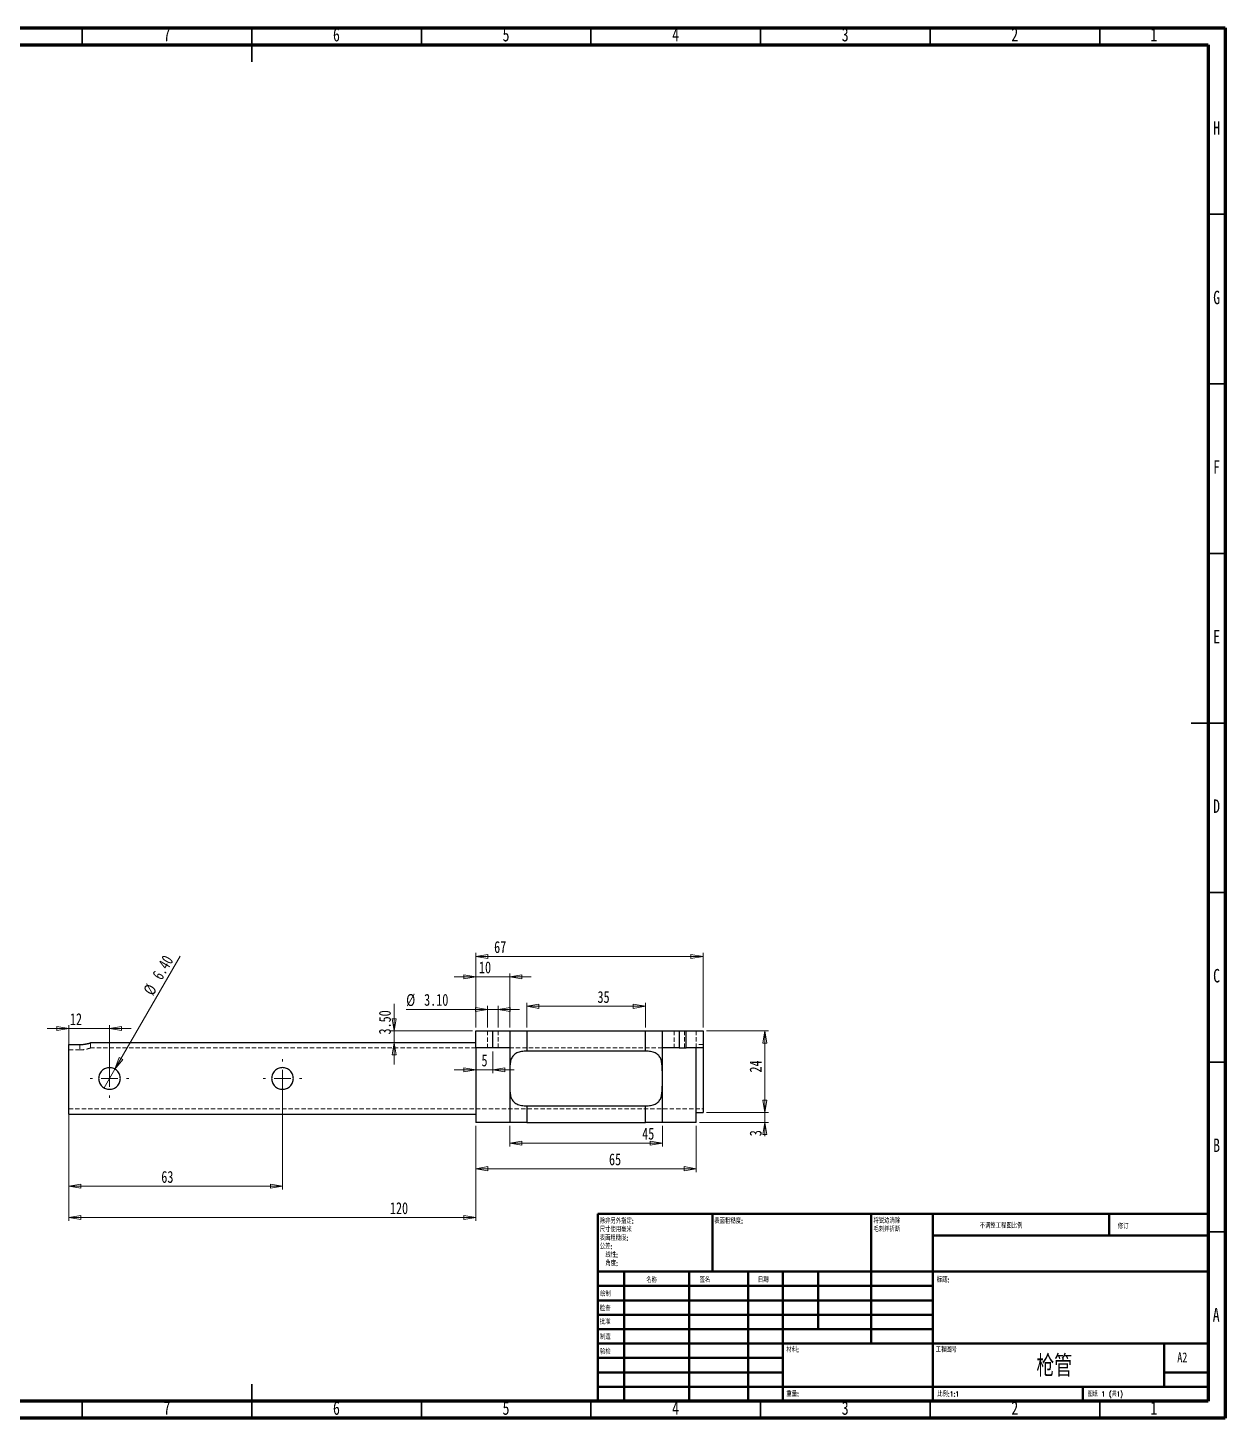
# Model space of a CAD drawing. Header units: millimetres. Extents: x 15 to 589, y 5 to 415.
# Drawn here: x 236 to 589, y 5 to 415 of the extents above; entities that cross this region are included whole.
import ezdxf

# ---------------------------------------------------------------- set-up
doc = ezdxf.new("R2010")
doc.units = ezdxf.units.MM
doc.linetypes.add('HIDDEN', pattern=[1.905, 1.27, -0.635])
doc.styles.add('SLDTEXTSTYLE0', font='TXT', dxfattribs={"width": 0.75})
doc.styles.add('SLDTEXTSTYLE1', font='TXT', dxfattribs={"width": 0.75, "bigfont": 'bigfont'})
doc.styles.add('SLDTEXTSTYLE2', font='TXT', dxfattribs={"width": 0.694444, "bigfont": 'bigfont'})
doc.dimstyles.new('SLDDIMSTYLE0', dxfattribs={"dimtxt": 3.5, "dimasz": 3.556, "dimexe": 0, "dimexo": 0.0625, "dimgap": 0.875, "dimtad": 1, "dimrnd": 1e-09, "dimzin": 12, "dimdsep": 46, "dimtxsty": 'SLDTEXTSTYLE0', "dimblk1": 'CLOSED', "dimblk2": 'CLOSED', "dimsah": 1, "dimcen": 0.09, "dimadec": 0, "dimazin": 3, "dimtfac": 1, "dimtofl": 0, "dimtmove": 0, "dimatfit": 3, "dimldrblk": 'CLOSED', "dimfxl": 1, "dimfrac": 2, "dimtolj": 1, "dimtzin": 12, "dimarcsym": 0})
doc.dimstyles.new('SLDDIMSTYLE1', dxfattribs={"dimtxt": 3.5, "dimasz": 3.556, "dimexe": 0, "dimexo": 0.0625, "dimgap": 0.875, "dimtad": 1, "dimrnd": 1e-09, "dimzin": 12, "dimdsep": 46, "dimtxsty": 'SLDTEXTSTYLE0', "dimblk1": 'CLOSED', "dimblk2": 'CLOSED', "dimsah": 1, "dimcen": 0.09, "dimadec": 0, "dimazin": 3, "dimtfac": 1, "dimtmove": 0, "dimatfit": 0, "dimldrblk": 'CLOSED', "dimfxl": 1, "dimfrac": 2, "dimtolj": 1, "dimtzin": 12, "dimarcsym": 0})
doc.dimstyles.new('SLDDIMSTYLE3', dxfattribs={"dimtxt": 3.5, "dimasz": 3.556, "dimexe": 0, "dimexo": 0.0625, "dimgap": 0.875, "dimtad": 1, "dimrnd": 1e-09, "dimzin": 4, "dimdsep": 46, "dimtxsty": 'SLDTEXTSTYLE0', "dimblk1": 'CLOSED', "dimblk2": 'CLOSED', "dimsah": 1, "dimcen": 0.09, "dimadec": 0, "dimazin": 1, "dimtfac": 1, "dimtmove": 0, "dimatfit": 0, "dimldrblk": 'CLOSED', "dimfxl": 1, "dimfrac": 2, "dimtolj": 1, "dimtzin": 12, "dimarcsym": 0})
doc.dimstyles.new('SLDDIMSTYLE9', dxfattribs={"dimtxt": 3.5, "dimasz": 3.556, "dimexe": 0, "dimexo": 0.0625, "dimgap": 0.875, "dimtad": 1, "dimrnd": 1e-09, "dimzin": 4, "dimdsep": 46, "dimtxsty": 'SLDTEXTSTYLE0', "dimblk1": 'NONE', "dimblk2": 'CLOSED', "dimsah": 1, "dimcen": 0, "dimadec": 0, "dimazin": 1, "dimtfac": 1, "dimtmove": 0, "dimatfit": 3, "dimldrblk": 'NONE', "dimfxl": 1, "dimfrac": 2, "dimtolj": 1, "dimtzin": 12, "dimarcsym": 0})

# ---------------------------------------------------------------- blocks, each defined once
blk = doc.blocks.new('SW_NOTE_0')
at = {"color": 0, "linetype": 'Continuous', "lineweight": 0, "char_height": 1.5, "attachment_point": 1, "style": 'SLDTEXTSTYLE1'}
for s, insert in [('\\M+18F9C\\M+194F1另\\M+18A4F\\M+18E77\\M+192E8:', (0, 1.93)), ('\\M+1955C\\M+196CA\\M+19165糙\\M+19378:', (0, -3.07)), ('\\M+18EDA\\M+190A1\\M+18E67\\M+19770\\M+19F7C\\M+195C4', (0, -0.57)), ('\\M+18CF6\\M+18DB7:', (0, -5.57)), ('线\\M+190AB:', (1.69, -8.07)), ('\\M+18A70\\M+19378:', (1.69, -10.57))]:
    blk.add_mtext(s, dxfattribs=dict(at, insert=insert))
blk = doc.blocks.new('SW_NOTE_1')
at = {"color": 0, "linetype": 'Continuous', "lineweight": 0, "char_height": 1.5, "attachment_point": 1, "style": 'SLDTEXTSTYLE1'}
for s, insert in [('\\M+18FAB锐边\\M+190B4\\M+18F9C', (0, 1.93)), ('\\M+196D1\\M+18E68\\M+19BF3\\M+190DC\\M+19266', (0, -0.57))]:
    blk.add_mtext(s, dxfattribs=dict(at, insert=insert))
blk = doc.blocks.new('_Closed')
at = {"color": 0, "linetype": 'ByBlock', "lineweight": -2}
for p, q in [((-1, 0.166667), (0, 0)), ((-1, 0.166667), (-1, -0.166667)), ((0, 0), (-1, -0.166667)), ((0, 0), (-1, 0))]:
    blk.add_line(p, q, dxfattribs=at)
blk = doc.blocks.new('_D_25')
at = {"color": 7, "linetype": 'Continuous', "lineweight": 18}
for q in [(280.88, 141.26), (258.45, 102.41)]:
    blk.add_line((261.65, 107.95), q, dxfattribs=at)
at = {"color": 7, "linetype": 'Continuous', "lineweight": 18, "xscale": 3.556, "yscale": 3.556, "rotation": 240}
blk.add_blockref('_Closed', (261.65, 107.95, 0.1), dxfattribs=at)
at = {"color": 7, "linetype": 'Continuous', "lineweight": 18, "char_height": 3.5, "attachment_point": 1, "rotation": 60, "style": 'SLDTEXTSTYLE0'}
for s, insert in [('6.40', (272.41, 135.7)), ('%%c', (269.82, 131.1))]:
    blk.add_mtext(s, dxfattribs=dict(at, insert=insert))
blk = doc.blocks.new('_None')
blk = doc.blocks.new('_D_26')
at = {"color": 7, "linetype": 'Continuous', "lineweight": 18}
for p, q in [((248.05, 119.9), (241.7, 119.9)), ((248.05, 115.18), (248.05, 120.9)), ((260.05, 119.9), (248.05, 119.9)), ((260.05, 106.18), (260.05, 120.9)), ((260.05, 119.9), (266.4, 119.9))]:
    blk.add_line(p, q, dxfattribs=at)
at = {"color": 7, "linetype": 'Continuous', "lineweight": 18, "xscale": 3.556, "yscale": 3.556}
blk.add_blockref('_Closed', (248.05, 119.9, 0.1), dxfattribs=at)
at = {"color": 7, "linetype": 'Continuous', "lineweight": 18, "xscale": 3.556, "yscale": 3.556, "rotation": 180}
blk.add_blockref('_Closed', (260.05, 119.9, 0.1), dxfattribs=at)
at = {"color": 7, "linetype": 'Continuous', "lineweight": 18, "insert": (248.37, 124.41), "char_height": 3.5, "attachment_point": 1, "style": 'SLDTEXTSTYLE0'}
blk.add_mtext('12', dxfattribs=at)
blk = doc.blocks.new('_D_27')
at = {"color": 7, "linetype": 'Continuous', "lineweight": 18}
for p, q in [((311.05, 104.18), (311.05, 72.4)), ((248.05, 95.18), (248.05, 72.4)), ((311.05, 73.4), (248.05, 73.4))]:
    blk.add_line(p, q, dxfattribs=at)
at = {"color": 7, "linetype": 'Continuous', "lineweight": 18, "xscale": 3.556, "yscale": 3.556, "rotation": 180}
blk.add_blockref('_Closed', (248.05, 73.4, 0.1), dxfattribs=at)
at = {"color": 7, "linetype": 'Continuous', "lineweight": 18, "xscale": 3.556, "yscale": 3.556}
blk.add_blockref('_Closed', (311.05, 73.4, 0.1), dxfattribs=at)
at = {"color": 7, "linetype": 'Continuous', "lineweight": 18, "insert": (275.32, 77.91), "char_height": 3.5, "attachment_point": 1, "style": 'SLDTEXTSTYLE0'}
blk.add_mtext('63', dxfattribs=at)
blk = doc.blocks.new('_D_28')
at = {"color": 7, "linetype": 'Continuous', "lineweight": 18}
for p, q in [((248.05, 95.18), (248.05, 63.18)), ((368.05, 91.18), (368.05, 63.18)), ((248.05, 64.18), (368.05, 64.18))]:
    blk.add_line(p, q, dxfattribs=at)
at = {"color": 7, "linetype": 'Continuous', "lineweight": 18, "xscale": 3.556, "yscale": 3.556, "rotation": 180}
blk.add_blockref('_Closed', (248.05, 64.18), dxfattribs=at)
at = {"color": 7, "linetype": 'Continuous', "lineweight": 18, "xscale": 3.556, "yscale": 3.556}
blk.add_blockref('_Closed', (368.05, 64.18), dxfattribs=at)
at = {"color": 7, "linetype": 'Continuous', "lineweight": 18, "insert": (342.73, 68.69), "char_height": 3.5, "attachment_point": 1, "style": 'SLDTEXTSTYLE0'}
blk.add_mtext('120', dxfattribs=at)
blk = doc.blocks.new('_D_29')
at = {"color": 7, "linetype": 'Continuous', "lineweight": 18}
for p, q in [((368.05, 91.18), (368.05, 77.58)), ((433.05, 91.18), (433.05, 77.58)), ((368.05, 78.58), (433.05, 78.58))]:
    blk.add_line(p, q, dxfattribs=at)
at = {"color": 7, "linetype": 'Continuous', "lineweight": 18, "xscale": 3.556, "yscale": 3.556, "rotation": 180}
blk.add_blockref('_Closed', (368.05, 78.58), dxfattribs=at)
at = {"color": 7, "linetype": 'Continuous', "lineweight": 18, "xscale": 3.556, "yscale": 3.556}
blk.add_blockref('_Closed', (433.05, 78.58), dxfattribs=at)
at = {"color": 7, "linetype": 'Continuous', "lineweight": 18, "insert": (407.32, 83.09), "char_height": 3.5, "attachment_point": 1, "style": 'SLDTEXTSTYLE0'}
blk.add_mtext('65', dxfattribs=at)
blk = doc.blocks.new('_D_30')
at = {"color": 7, "linetype": 'Continuous', "lineweight": 18}
for p, q in [((368.05, 120.18), (368.05, 142.18)), ((435.05, 141.18), (368.05, 141.18)), ((435.05, 120.18), (435.05, 142.18))]:
    blk.add_line(p, q, dxfattribs=at)
at = {"color": 7, "linetype": 'Continuous', "lineweight": 18, "xscale": 3.556, "yscale": 3.556, "rotation": 180}
blk.add_blockref('_Closed', (368.05, 141.18), dxfattribs=at)
at = {"color": 7, "linetype": 'Continuous', "lineweight": 18, "xscale": 3.556, "yscale": 3.556}
blk.add_blockref('_Closed', (435.05, 141.18), dxfattribs=at)
at = {"color": 7, "linetype": 'Continuous', "lineweight": 18, "insert": (373.45, 145.69), "char_height": 3.5, "attachment_point": 1, "style": 'SLDTEXTSTYLE0'}
blk.add_mtext('67', dxfattribs=at)
blk = doc.blocks.new('_D_31')
at = {"color": 7, "linetype": 'Continuous', "lineweight": 18}
for p, q in [((368.05, 120.18), (368.05, 136.18)), ((378.05, 120.18), (378.05, 136.18)), ((368.05, 135.18), (361.7, 135.18)), ((378.05, 135.18), (368.05, 135.18)), ((378.05, 135.18), (384.4, 135.18))]:
    blk.add_line(p, q, dxfattribs=at)
at = {"color": 7, "linetype": 'Continuous', "lineweight": 18, "xscale": 3.556, "yscale": 3.556}
blk.add_blockref('_Closed', (368.05, 135.18), dxfattribs=at)
at = {"color": 7, "linetype": 'Continuous', "lineweight": 18, "xscale": 3.556, "yscale": 3.556, "rotation": 180}
blk.add_blockref('_Closed', (378.05, 135.18), dxfattribs=at)
at = {"color": 7, "linetype": 'Continuous', "lineweight": 18, "insert": (368.99, 139.69), "char_height": 3.5, "attachment_point": 1, "style": 'SLDTEXTSTYLE0'}
blk.add_mtext('10', dxfattribs=at)
blk = doc.blocks.new('_D_32')
at = {"color": 7, "linetype": 'Continuous', "lineweight": 18}
for p, q in [((371.5, 125.55), (347.53, 125.55)), ((371.5, 120.18), (371.5, 126.55)), ((371.5, 125.55), (374.6, 125.55)), ((374.6, 120.18), (374.6, 126.55)), ((374.6, 125.55), (380.95, 125.55))]:
    blk.add_line(p, q, dxfattribs=at)
at = {"color": 7, "linetype": 'Continuous', "lineweight": 18, "xscale": 3.556, "yscale": 3.556}
blk.add_blockref('_Closed', (371.5, 125.55), dxfattribs=at)
at = {"color": 7, "linetype": 'Continuous', "lineweight": 18, "xscale": 3.556, "yscale": 3.556, "rotation": 180}
blk.add_blockref('_Closed', (374.6, 125.55), dxfattribs=at)
at = {"color": 7, "linetype": 'Continuous', "lineweight": 18, "char_height": 3.5, "attachment_point": 1, "style": 'SLDTEXTSTYLE0'}
for s, insert in [('%%c', (347.53, 130.06)), ('3.10', (352.81, 130.12))]:
    blk.add_mtext(s, dxfattribs=dict(at, insert=insert))
blk = doc.blocks.new('_D_33')
at = {"color": 7, "linetype": 'Continuous', "lineweight": 18}
for p, q in [((373.05, 113.18), (373.05, 106.75)), ((368.05, 107.75), (361.7, 107.75)), ((373.05, 107.75), (368.05, 107.75)), ((373.05, 107.75), (379.4, 107.75))]:
    blk.add_line(p, q, dxfattribs=at)
at = {"color": 7, "linetype": 'Continuous', "lineweight": 18, "xscale": 3.556, "yscale": 3.556}
blk.add_blockref('_Closed', (368.05, 107.75), dxfattribs=at)
at = {"color": 7, "linetype": 'Continuous', "lineweight": 18, "xscale": 3.556, "yscale": 3.556, "rotation": 180}
blk.add_blockref('_Closed', (373.05, 107.75), dxfattribs=at)
at = {"color": 7, "linetype": 'Continuous', "lineweight": 18, "insert": (369.71, 112.26), "char_height": 3.5, "attachment_point": 1, "style": 'SLDTEXTSTYLE0'}
blk.add_mtext('5', dxfattribs=at)
blk = doc.blocks.new('_D_34')
at = {"color": 7, "linetype": 'Continuous', "lineweight": 18}
for p, q in [((343.99, 119.18), (343.99, 127.2)), ((367.05, 119.18), (342.99, 119.18)), ((343.99, 119.18), (343.99, 115.68)), ((343.99, 115.68), (343.99, 109.33))]:
    blk.add_line(p, q, dxfattribs=at)
at = {"color": 7, "linetype": 'Continuous', "lineweight": 18, "xscale": 3.556, "yscale": 3.556}
for p, rotation in [((343.99, 119.18), 270), ((343.99, 115.68), 90)]:
    blk.add_blockref('_Closed', p, dxfattribs=dict(at, rotation=rotation))
at = {"color": 7, "linetype": 'Continuous', "lineweight": 18, "insert": (339.48, 118.15), "char_height": 3.5, "attachment_point": 1, "rotation": 90, "style": 'SLDTEXTSTYLE0'}
blk.add_mtext('3.50', dxfattribs=at)
blk = doc.blocks.new('_D_35')
at = {"color": 7, "linetype": 'Continuous', "lineweight": 18}
for p, q in [((453.3, 95.18), (453.3, 101.53)), ((436.05, 95.18), (454.3, 95.18)), ((453.3, 92.18), (453.3, 95.18)), ((434.05, 92.18), (454.3, 92.18)), ((453.3, 92.18), (453.3, 88.14))]:
    blk.add_line(p, q, dxfattribs=at)
at = {"color": 7, "linetype": 'Continuous', "lineweight": 18, "xscale": 3.556, "yscale": 3.556}
for p, rotation in [((453.3, 95.18), 270), ((453.3, 92.18), 90)]:
    blk.add_blockref('_Closed', p, dxfattribs=dict(at, rotation=rotation))
at = {"color": 7, "linetype": 'Continuous', "lineweight": 18, "insert": (448.79, 88.14), "char_height": 3.5, "attachment_point": 1, "rotation": 90, "style": 'SLDTEXTSTYLE0'}
blk.add_mtext('3', dxfattribs=at)
blk = doc.blocks.new('_D_36')
at = {"color": 7, "linetype": 'Continuous', "lineweight": 18}
for p, q in [((436.05, 119.18), (454.3, 119.18)), ((453.3, 119.18), (453.3, 95.18)), ((436.05, 95.18), (454.3, 95.18))]:
    blk.add_line(p, q, dxfattribs=at)
at = {"color": 7, "linetype": 'Continuous', "lineweight": 18, "xscale": 3.556, "yscale": 3.556}
for p, rotation in [((453.3, 119.18), 90), ((453.3, 95.18), 270)]:
    blk.add_blockref('_Closed', p, dxfattribs=dict(at, rotation=rotation))
at = {"color": 7, "linetype": 'Continuous', "lineweight": 18, "insert": (448.79, 106.93), "char_height": 3.5, "attachment_point": 1, "rotation": 90, "style": 'SLDTEXTSTYLE0'}
blk.add_mtext('24', dxfattribs=at)
blk = doc.blocks.new('_D_37')
at = {"color": 7, "linetype": 'Continuous', "lineweight": 18}
for p, q in [((378.05, 91.18), (378.05, 85.13)), ((423.05, 91.18), (423.05, 85.13)), ((378.05, 86.13), (423.05, 86.13))]:
    blk.add_line(p, q, dxfattribs=at)
at = {"color": 7, "linetype": 'Continuous', "lineweight": 18, "xscale": 3.556, "yscale": 3.556, "rotation": 180}
blk.add_blockref('_Closed', (378.05, 86.13), dxfattribs=at)
at = {"color": 7, "linetype": 'Continuous', "lineweight": 18, "xscale": 3.556, "yscale": 3.556}
blk.add_blockref('_Closed', (423.05, 86.13), dxfattribs=at)
at = {"color": 7, "linetype": 'Continuous', "lineweight": 18, "insert": (417.1, 90.65), "char_height": 3.5, "attachment_point": 1, "style": 'SLDTEXTSTYLE0'}
blk.add_mtext('45', dxfattribs=at)
blk = doc.blocks.new('_D_38')
at = {"color": 7, "linetype": 'Continuous', "lineweight": 18}
for p, q in [((383.05, 120.18), (383.05, 127.45)), ((418.05, 120.18), (418.05, 127.45)), ((383.05, 126.45), (418.05, 126.45))]:
    blk.add_line(p, q, dxfattribs=at)
at = {"color": 7, "linetype": 'Continuous', "lineweight": 18, "xscale": 3.556, "yscale": 3.556, "rotation": 180}
blk.add_blockref('_Closed', (383.05, 126.45), dxfattribs=at)
at = {"color": 7, "linetype": 'Continuous', "lineweight": 18, "xscale": 3.556, "yscale": 3.556}
blk.add_blockref('_Closed', (418.05, 126.45), dxfattribs=at)
at = {"color": 7, "linetype": 'Continuous', "lineweight": 18, "insert": (403.93, 130.96), "char_height": 3.5, "attachment_point": 1, "style": 'SLDTEXTSTYLE0'}
blk.add_mtext('35', dxfattribs=at)
blk = doc.blocks.new('SW_CENTERMARKSYMBOL_4')
at = {"color": 0, "linetype": 'Continuous', "lineweight": 0}
for p, q in [((0, 5), (0, 5.7)), ((-5, 0), (-5.7, 0)), ((0, 0), (-2.5, 0)), ((0, 0), (0, 2.5)), ((0, 0), (0, -2.5)), ((0, 0), (2.5, 0)), ((5, 0), (5.7, 0)), ((0, -5), (0, -5.7))]:
    blk.add_line(p, q, dxfattribs=at)
blk = doc.blocks.new('SW_CENTERMARKSYMBOL_5')
at = {"color": 0, "linetype": 'Continuous', "lineweight": 0}
for p, q in [((0, 5), (0, 5.7)), ((-5, 0), (-5.7, 0)), ((0, 0), (-2.5, 0)), ((0, 0), (0, 2.5)), ((0, 0), (0, -2.5)), ((0, 0), (2.5, 0)), ((5, 0), (5.7, 0)), ((0, -5), (0, -5.7))]:
    blk.add_line(p, q, dxfattribs=at)

msp = doc.modelspace()

# ---------------------------------------------------------------- linework, layer by layer
at = {"color": 7, "linetype": 'Continuous', "lineweight": 70}
for p, q in [((15, 415), (589, 415)), ((589, 415), (589, 5)), ((20, 410), (584, 410)), ((584, 410), (584, 10)), ((584, 10), (20, 10)), ((589, 5), (15, 5))]:
    msp.add_line(p, q, dxfattribs=at)
at = {"color": 7, "linetype": 'Continuous', "lineweight": 35}
for p, q in [((252, 410), (252, 415)), ((302, 415), (302, 405)), ((302, 410), (302, 415)), ((352, 410), (352, 415)), ((402, 410), (402, 415)), ((452, 410), (452, 415)), ((502, 410), (502, 415)), ((552, 410), (552, 415)), ((584, 360), (589, 360)), ((584, 310), (589, 310)), ((584, 260), (589, 260)), ((589, 210), (579, 210)), ((584, 210), (589, 210)), ((584, 160), (589, 160)), ((584, 110), (589, 110)), ((584, 60), (589, 60)), ((302, 5), (302, 15)), ((252, 10), (252, 5)), ((302, 10), (302, 5)), ((352, 10), (352, 5)), ((402, 10), (402, 5)), ((452, 10), (452, 5)), ((502, 10), (502, 5)), ((552, 10), (552, 5))]:
    msp.add_line(p, q, dxfattribs=at)
at = {"color": 7, "linetype": 'Continuous', "lineweight": 25}
for p, q in [((368.05, 114.177), (368.05, 119.177)), ((368.05, 119.177), (373.05, 119.177)), ((373.05, 114.177), (373.05, 119.177)), ((373.05, 119.177), (378.05, 119.177)), ((378.05, 119.177), (378.05, 114.177)), ((378.05, 119.177), (383.05, 119.177)), ((383.05, 119.177), (383.05, 113.24)), ((383.05, 119.177), (418.05, 119.177)), ((418.05, 113.24), (418.05, 119.177)), ((418.05, 119.177), (423.05, 119.177)), ((423.05, 114.177), (423.05, 119.177)), ((423.05, 119.177), (428.05, 119.177)), ((428.05, 119.177), (428.05, 114.177)), ((428.05, 119.177), (430.05, 119.177)), ((430.05, 114.177), (430.05, 119.177)), ((430.05, 119.177), (435.05, 119.177)), ((435.05, 119.177), (435.05, 114.177)), ((248.05, 94.677), (248.05, 115.178)), ((248.05, 115.178), (251.25, 115.178)), ((368.05, 115.677), (254.447, 115.677)), ((373.05, 114.177), (368.05, 114.177)), ((368.05, 114.177), (368.05, 92.177)), ((378.05, 114.177), (373.05, 114.177)), ((378.05, 114.177), (378.05, 92.177)), ((418.05, 113.24), (383.05, 113.24)), ((428.05, 114.177), (423.05, 114.177)), ((423.05, 92.177), (423.05, 114.177)), ((428.05, 114.177), (430.05, 114.177)), ((435.05, 114.177), (430.05, 114.177)), ((433.05, 92.177), (433.05, 114.177)), ((435.05, 114.177), (435.05, 95.177)), ((248.05, 94.677), (368.05, 94.677)), ((383.05, 97.115), (418.05, 97.115)), ((383.05, 97.115), (383.05, 92.177)), ((418.05, 92.177), (418.05, 97.115)), ((433.05, 95.177), (435.05, 95.177)), ((378.05, 92.177), (368.05, 92.177)), ((383.05, 92.177), (378.05, 92.177)), ((383.05, 92.177), (418.05, 92.177)), ((423.05, 92.177), (418.05, 92.177)), ((433.05, 92.177), (423.05, 92.177))]:
    msp.add_line(p, q, dxfattribs=at)
at = {"color": 7, "linetype": 'HIDDEN', "lineweight": 18}
for p, q in [((371.5, 119.177), (371.5, 114.177)), ((373.05, 119.177), (373.05, 114.177)), ((374.6, 114.177), (374.6, 119.177)), ((383.05, 113.24), (383.05, 119.177)), ((418.05, 119.177), (418.05, 113.24)), ((426.5, 119.177), (426.5, 114.177)), ((428.05, 114.177), (428.05, 119.177)), ((429.6, 114.177), (429.6, 119.177)), ((430.05, 119.177), (430.05, 114.177)), ((433.05, 114.177), (433.05, 119.177)), ((251.25, 115.178), (251.25, 113.589)), ((254.45, 114.176), (254.45, 115.677)), ((435.05, 115.177), (433.05, 115.177)), ((251.25, 113.589), (248.05, 113.589)), ((368.05, 114.177), (254.446, 114.177)), ((423.05, 114.177), (378.05, 114.177)), ((248.05, 96.177), (435.05, 96.177)), ((383.05, 92.177), (383.05, 97.115)), ((418.05, 97.115), (418.05, 92.177))]:
    msp.add_line(p, q, dxfattribs=at)
at = {"color": 7, "linetype": 'Continuous', "lineweight": 50}
for p, q in [((404, 65.25), (584, 65.25)), ((404, 65.25), (404, 10)), ((437.8, 48.25), (437.8, 65.25)), ((484.6, 65.25), (484.6, 27)), ((502.8, 65.25), (502.8, 10)), ((554.8, 58.875), (554.8, 65.25)), ((584, 58.875), (502.8, 58.875)), ((584, 48.25), (404, 48.25)), ((411.8, 48.25), (411.8, 10)), ((430.991, 48.25), (430.991, 10)), ((448.399, 48.25), (448.399, 10)), ((458.6, 10), (458.6, 48.25)), ((469, 31.25), (469, 48.25)), ((502.8, 44), (404, 44)), ((502.8, 39.75), (404, 39.75)), ((502.8, 35.5), (404, 35.5)), ((502.8, 31.25), (404, 31.25)), ((458.6, 27), (404, 27)), ((458.6, 27), (584, 27)), ((571, 14.25), (571, 27)), ((458.6, 22.75), (404, 22.75)), ((458.6, 18.5), (404, 18.5)), ((584, 18.5), (571, 18.5)), ((404, 14.25), (584, 14.25)), ((547, 10), (547, 14.25))]:
    msp.add_line(p, q, dxfattribs=at)
at = {"color": 7, "linetype": 'Continuous', "lineweight": 25}
for points, knots in [([(251.25, 115.178), (251.318, 115.178), (251.525, 115.18), (251.873, 115.195), (252.313, 115.231), (252.684, 115.278), (252.983, 115.326), (253.197, 115.365), (253.4, 115.406), (253.59, 115.447), (253.765, 115.489), (253.923, 115.529), (254.063, 115.566), (254.183, 115.599), (254.283, 115.628), (254.369, 115.653), (254.427, 115.67), (254.454, 115.679), (254.448, 115.677), (254.447, 115.677)], [0, 0, 0, 0, 0.0403096, 0.1226834, 0.2078805, 0.3107823, 0.3627997, 0.4154306, 0.468091, 0.5211034, 0.5749865, 0.6292491, 0.682958, 0.7370553, 0.79206, 0.8476547, 0.9176801, 0.9882897, 1, 1, 1, 1]), ([(383.05, 113.24), (382.784, 113.24), (382.522, 113.229), (382.006, 113.188), (381.75, 113.156), (381.253, 113.07), (381.015, 113.015), (380.563, 112.881), (380.346, 112.801), (379.944, 112.613), (379.76, 112.506), (379.423, 112.265), (379.269, 112.129), (378.997, 111.832), (378.879, 111.672), (378.673, 111.328), (378.584, 111.142), (378.36, 110.56), (378.264, 110.139), (378.166, 109.462), (378.141, 109.227), (378.103, 108.752), (378.09, 108.511), (378.06, 107.776), (378.054, 107.272), (378.049, 106.232), (378.05, 105.706), (378.05, 105.177)], [0, 0, 0, 0, 0.0625, 0.0625, 0.125, 0.125, 0.1875, 0.1875, 0.25, 0.25, 0.3125, 0.3125, 0.375, 0.375, 0.4375, 0.4375, 0.5, 0.5, 0.625, 0.625, 0.6875, 0.6875, 0.75, 0.75, 0.875, 0.875, 1, 1, 1, 1]), ([(423.05, 105.177), (423.05, 105.707), (423.051, 106.229), (423.046, 107.262), (423.04, 107.777), (423, 108.76), (422.967, 109.231), (422.87, 109.904), (422.83, 110.123), (422.727, 110.549), (422.666, 110.753), (422.517, 111.14), (422.43, 111.323), (422.223, 111.669), (422.103, 111.832), (421.833, 112.127), (421.682, 112.261), (421.347, 112.502), (421.161, 112.61), (420.758, 112.799), (420.544, 112.879), (420.092, 113.013), (419.852, 113.069), (419.354, 113.156), (419.1, 113.187), (418.582, 113.229), (418.317, 113.24), (418.05, 113.24)], [0, 0, 0, 0, 0.125, 0.125, 0.25, 0.25, 0.375, 0.375, 0.4375, 0.4375, 0.5, 0.5, 0.5625, 0.5625, 0.625, 0.625, 0.6875, 0.6875, 0.75, 0.75, 0.8125, 0.8125, 0.875, 0.875, 0.9375, 0.9375, 1, 1, 1, 1]), ([(263.25, 105.177), (263.25, 104.965), (263.229, 104.756), (263.147, 104.345), (263.085, 104.141), (262.924, 103.754), (262.825, 103.571), (262.593, 103.224), (262.459, 103.061), (262.019, 102.621), (261.664, 102.383), (261.087, 102.143), (260.884, 102.081), (260.471, 101.998), (260.262, 101.978), (259.842, 101.977), (259.629, 101.998), (259.217, 102.081), (259.017, 102.141), (258.628, 102.303), (258.443, 102.402), (258.098, 102.634), (257.935, 102.767), (257.64, 103.062), (257.508, 103.222), (257.276, 103.568), (257.176, 103.756), (257.015, 104.141), (256.954, 104.341), (256.871, 104.754), (256.85, 104.966), (256.85, 105.386), (256.87, 105.596), (256.953, 106.012), (257.015, 106.212), (257.175, 106.598), (257.275, 106.785), (257.507, 107.131), (257.639, 107.292), (257.934, 107.587), (258.097, 107.721), (258.441, 107.952), (258.625, 108.051), (259.015, 108.213), (259.215, 108.274), (259.625, 108.356), (259.838, 108.377), (260.26, 108.377), (260.469, 108.357), (260.881, 108.275), (261.085, 108.212), (261.664, 107.972), (262.018, 107.734), (262.458, 107.295), (262.593, 107.131), (262.825, 106.785), (262.923, 106.601), (263.084, 106.215), (263.147, 106.011), (263.229, 105.599), (263.25, 105.39), (263.25, 105.177)], [0, 0, 0, 0, 0.03125, 0.03125, 0.0625, 0.0625, 0.09375, 0.09375, 0.125, 0.125, 0.1875, 0.1875, 0.21875, 0.21875, 0.25, 0.25, 0.28125, 0.28125, 0.3125, 0.3125, 0.34375, 0.34375, 0.375, 0.375, 0.40625, 0.40625, 0.4375, 0.4375, 0.46875, 0.46875, 0.5, 0.5, 0.53125, 0.53125, 0.5625, 0.5625, 0.59375, 0.59375, 0.625, 0.625, 0.65625, 0.65625, 0.6875, 0.6875, 0.71875, 0.71875, 0.75, 0.75, 0.78125, 0.78125, 0.8125, 0.8125, 0.875, 0.875, 0.90625, 0.90625, 0.9375, 0.9375, 0.96875, 0.96875, 1, 1, 1, 1]), ([(314.25, 105.177), (314.25, 104.965), (314.229, 104.756), (314.147, 104.345), (314.085, 104.141), (313.924, 103.754), (313.825, 103.571), (313.593, 103.224), (313.459, 103.061), (313.019, 102.621), (312.664, 102.383), (312.087, 102.143), (311.884, 102.081), (311.471, 101.998), (311.262, 101.978), (310.842, 101.977), (310.629, 101.998), (310.217, 102.081), (310.017, 102.141), (309.628, 102.303), (309.443, 102.402), (309.098, 102.634), (308.935, 102.767), (308.64, 103.062), (308.508, 103.222), (308.276, 103.568), (308.176, 103.756), (308.015, 104.141), (307.954, 104.341), (307.871, 104.754), (307.85, 104.966), (307.85, 105.386), (307.87, 105.596), (307.953, 106.012), (308.015, 106.212), (308.175, 106.598), (308.275, 106.785), (308.507, 107.131), (308.639, 107.292), (308.934, 107.587), (309.097, 107.721), (309.441, 107.952), (309.625, 108.051), (310.015, 108.213), (310.215, 108.274), (310.625, 108.356), (310.838, 108.377), (311.26, 108.377), (311.469, 108.357), (311.881, 108.275), (312.085, 108.212), (312.664, 107.972), (313.018, 107.734), (313.458, 107.295), (313.593, 107.131), (313.825, 106.785), (313.923, 106.601), (314.084, 106.215), (314.147, 106.011), (314.229, 105.599), (314.25, 105.39), (314.25, 105.177)], [0, 0, 0, 0, 0.03125, 0.03125, 0.0625, 0.0625, 0.09375, 0.09375, 0.125, 0.125, 0.1875, 0.1875, 0.21875, 0.21875, 0.25, 0.25, 0.28125, 0.28125, 0.3125, 0.3125, 0.34375, 0.34375, 0.375, 0.375, 0.40625, 0.40625, 0.4375, 0.4375, 0.46875, 0.46875, 0.5, 0.5, 0.53125, 0.53125, 0.5625, 0.5625, 0.59375, 0.59375, 0.625, 0.625, 0.65625, 0.65625, 0.6875, 0.6875, 0.71875, 0.71875, 0.75, 0.75, 0.78125, 0.78125, 0.8125, 0.8125, 0.875, 0.875, 0.90625, 0.90625, 0.9375, 0.9375, 0.96875, 0.96875, 1, 1, 1, 1]), ([(378.05, 105.177), (378.05, 104.648), (378.049, 104.125), (378.054, 103.093), (378.06, 102.578), (378.1, 101.595), (378.133, 101.124), (378.23, 100.451), (378.27, 100.232), (378.373, 99.806), (378.434, 99.602), (378.583, 99.215), (378.67, 99.032), (378.877, 98.686), (378.997, 98.523), (379.267, 98.228), (379.418, 98.094), (379.753, 97.853), (379.939, 97.745), (380.342, 97.556), (380.556, 97.476), (381.008, 97.341), (381.248, 97.286), (381.746, 97.199), (382, 97.168), (382.518, 97.126), (382.783, 97.115), (383.05, 97.115)], [0, 0, 0, 0, 0.125, 0.125, 0.25, 0.25, 0.375, 0.375, 0.4375, 0.4375, 0.5, 0.5, 0.5625, 0.5625, 0.625, 0.625, 0.6875, 0.6875, 0.75, 0.75, 0.8125, 0.8125, 0.875, 0.875, 0.9375, 0.9375, 1, 1, 1, 1]), ([(418.05, 97.115), (418.316, 97.115), (418.578, 97.126), (419.094, 97.167), (419.35, 97.199), (419.847, 97.285), (420.085, 97.34), (420.537, 97.474), (420.754, 97.554), (421.156, 97.742), (421.34, 97.849), (421.677, 98.09), (421.831, 98.226), (422.103, 98.523), (422.221, 98.683), (422.427, 99.027), (422.516, 99.213), (422.74, 99.795), (422.836, 100.216), (422.934, 100.893), (422.959, 101.128), (422.997, 101.602), (423.01, 101.844), (423.04, 102.578), (423.046, 103.083), (423.051, 104.123), (423.05, 104.649), (423.05, 105.177)], [0, 0, 0, 0, 0.0625, 0.0625, 0.125, 0.125, 0.1875, 0.1875, 0.25, 0.25, 0.3125, 0.3125, 0.375, 0.375, 0.4375, 0.4375, 0.5, 0.5, 0.625, 0.625, 0.6875, 0.6875, 0.75, 0.75, 0.875, 0.875, 1, 1, 1, 1])]:
    msp.add_open_spline(points, degree=3, knots=knots, dxfattribs=at)
at = {"color": 7, "linetype": 'HIDDEN', "lineweight": 18}
msp.add_open_spline([(254.446, 114.176), (254.446, 114.176), (254.445, 114.175), (254.409, 114.163), (254.339, 114.138), (254.225, 114.1), (254.082, 114.053), (253.909, 113.999), (253.686, 113.934), (253.465, 113.875), (253.265, 113.826), (253.048, 113.778), (252.817, 113.733), (252.574, 113.692), (252.319, 113.656), (252.053, 113.626), (251.784, 113.605), (251.515, 113.592), (251.339, 113.59), (251.25, 113.589)], degree=3, knots=[0, 0, 0, 0, 0.0545401, 0.0928525, 0.1722513, 0.256154, 0.2950347, 0.3755742, 0.4606155, 0.513675, 0.5670892, 0.6213852, 0.6760691, 0.7299779, 0.7842885, 0.8395504, 0.8954355, 0.9475142, 1, 1, 1, 1], dxfattribs=at)

# ---------------------------------------------------------------- block references
at = {"color": 7, "linetype": 'Continuous', "lineweight": 0}
for name, p in [('SW_CENTERMARKSYMBOL_4', (260.05, 105.177)), ('SW_CENTERMARKSYMBOL_5', (311.05, 105.177)), ('SW_NOTE_0', (404.594, 61.987)), ('SW_NOTE_1', (485.309, 62.069))]:
    msp.add_blockref(name, p, dxfattribs=at)

# ---------------------------------------------------------------- texts
for s, insert, char_height, attachment_point, style in [('7', (276.96, 414.968), 3.969, 2, 'SLDTEXTSTYLE0'), ('6', (326.96, 414.968), 3.969, 2, 'SLDTEXTSTYLE0'), ('5', (376.96, 414.968), 3.969, 2, 'SLDTEXTSTYLE0'), ('4', (426.96, 414.968), 3.969, 2, 'SLDTEXTSTYLE0'), ('3', (476.96, 414.968), 3.969, 2, 'SLDTEXTSTYLE0'), ('2', (526.96, 414.968), 3.969, 2, 'SLDTEXTSTYLE0'), ('1', (567.96, 414.968), 3.969, 2, 'SLDTEXTSTYLE0'), ('H', (586.49, 387.468), 3.969, 2, 'SLDTEXTSTYLE0'), ('G', (586.487, 337.468), 3.969, 2, 'SLDTEXTSTYLE0'), ('F', (586.458, 287.468), 3.969, 2, 'SLDTEXTSTYLE0'), ('E', (586.508, 237.468), 3.969, 2, 'SLDTEXTSTYLE0'), ('D', (586.453, 187.468), 3.969, 2, 'SLDTEXTSTYLE0'), ('C', (586.459, 137.468), 3.969, 2, 'SLDTEXTSTYLE0'), ('B', (586.471, 87.468), 3.969, 2, 'SLDTEXTSTYLE0'), ('\\M+1955C\\M+196CA\\M+19165糙\\M+19378:', (438.371, 63.919), 1.5, 1, 'SLDTEXTSTYLE1'), ('\\M+19573调\\M+190AE\\M+18D48\\M+192F6图\\M+194E4\\M+197E1', (516.615, 62.533), 1.5, 1, 'SLDTEXTSTYLE1'), ('\\M+18F43订', (557.328, 62.335), 1.5, 1, 'SLDTEXTSTYLE1'), ('\\M+196BC\\M+18FCC', (418.322, 46.501), 1.5, 1, 'SLDTEXTSTYLE1'), ('签\\M+196BC', (434.034, 46.562), 1.5, 1, 'SLDTEXTSTYLE1'), ('\\M+193FA\\M+18AFA', (451.215, 46.576), 1.5, 1, 'SLDTEXTSTYLE1'), ('标题:', (503.956, 46.576), 1.5, 1, 'SLDTEXTSTYLE1'), ('绘\\M+190A7', (404.685, 42.43), 1.5, 1, 'SLDTEXTSTYLE1'), ('检查', (404.624, 38.154), 1.5, 1, 'SLDTEXTSTYLE1'), ('A', (586.34, 37.468), 3.969, 2, 'SLDTEXTSTYLE0'), ('\\M+194E1\\M+18F79', (404.622, 34.177), 1.5, 1, 'SLDTEXTSTYLE1'), ('\\M+190A7\\M+191A2', (404.682, 29.734), 1.5, 1, 'SLDTEXTSTYLE1'), ('验检', (404.677, 25.35), 1.5, 1, 'SLDTEXTSTYLE1'), ('\\M+18DDE\\M+197BF:', (459.646, 25.986), 1.5, 1, 'SLDTEXTSTYLE1'), ('\\M+18D48\\M+192F6图\\M+18D86', (503.629, 25.986), 1.5, 1, 'SLDTEXTSTYLE1'), ('枪\\M+18AC7', (538.596, 23.607), 6.35, 2, 'SLDTEXTSTYLE1'), ('A2', (574.871, 24.406), 2.9104, 1, 'SLDTEXTSTYLE0'), ('\\M+18F64\\M+197CA:', (459.618, 12.949), 1.4986, 1, 'SLDTEXTSTYLE1'), ('\\M+194E4\\M+197E1:1:1', (504.074, 12.9), 1.5, 1, 'SLDTEXTSTYLE1'), ('图纸 1 (\\M+18BA41)', (548.478, 12.9), 1.5, 1, 'SLDTEXTSTYLE2'), ('7', (276.96, 9.968), 3.969, 2, 'SLDTEXTSTYLE0'), ('6', (326.96, 9.968), 3.969, 2, 'SLDTEXTSTYLE0'), ('5', (376.96, 9.968), 3.969, 2, 'SLDTEXTSTYLE0'), ('4', (426.96, 9.968), 3.969, 2, 'SLDTEXTSTYLE0'), ('3', (476.96, 9.968), 3.969, 2, 'SLDTEXTSTYLE0'), ('2', (526.96, 9.968), 3.969, 2, 'SLDTEXTSTYLE0'), ('1', (567.96, 9.968), 3.969, 2, 'SLDTEXTSTYLE0')]:
    msp.add_mtext(s, dxfattribs=dict(at, insert=insert, char_height=char_height, attachment_point=attachment_point, style=style))

# ---------------------------------------------------------------- dimensions: what is measured, and where the dimension line sits
at = {"color": 7, "linetype": 'Continuous', "lineweight": 18}
dim = msp.add_diameter_dim_2p(p1=(258.45, 102.406), p2=(261.65, 107.949), dimstyle='SLDDIMSTYLE9', dxfattribs=at)
dim.commit()
dim.dimension.update_dxf_attribs({"geometry": '_D_25', "text_midpoint": (277.357, 135.154), "dimtype": 163})
for base, p1, p2, dimstyle, picture, middle in [((368.05, 141.177), (435.05, 119.177), (368.05, 119.177), 'SLDDIMSTYLE0', '_D_30', (376.034, 141.177)), ((368.05, 135.177), (378.05, 119.177), (368.05, 119.177), 'SLDDIMSTYLE1', '_D_31', (371.58, 135.177)), ((418.05, 126.449), (383.05, 119.177), (418.05, 119.177), 'SLDDIMSTYLE0', '_D_38', (406.512, 126.449)), ((248.05, 122.675), (260.05, 105.177), (248.05, 114.177), 'SLDDIMSTYLE1', '_D_26', (250.952, 122.675)), ((368.05, 107.745), (373.05, 114.177), (368.05, 119.177), 'SLDDIMSTYLE1', '_D_33', (371.006, 107.745)), ((248.05, 76.177), (311.05, 105.177), (248.05, 96.177), 'SLDDIMSTYLE0', '_D_27', (277.904, 76.177)), ((368.05, 64.177), (248.05, 96.177), (368.05, 92.177), 'SLDDIMSTYLE0', '_D_28', (346.609, 64.177)), ((433.05, 78.579), (368.05, 92.177), (433.05, 92.177), 'SLDDIMSTYLE0', '_D_29', (409.911, 78.579)), ((423.05, 86.134), (378.05, 92.177), (423.05, 92.177), 'SLDDIMSTYLE0', '_D_37', (419.686, 86.134))]:
    dim = msp.add_linear_dim(base=base, p1=p1, p2=p2, dimstyle=dimstyle, dxfattribs=at)
    dim.commit()
    dim.dimension.update_dxf_attribs({"geometry": picture, "text_midpoint": middle, "dimtype": 160})
for base, p1, p2, dimstyle, picture, middle in [((343.99, 115.677), (368.05, 119.177), (368.05, 115.677), 'SLDDIMSTYLE3', '_D_34', (343.99, 122.675)), ((453.305, 95.177), (435.05, 119.177), (435.05, 95.177), 'SLDDIMSTYLE0', '_D_36', (453.305, 109.519)), ((453.305, 95.177), (433.05, 92.177), (435.05, 95.177), 'SLDDIMSTYLE1', '_D_35', (453.305, 89.429))]:
    dim = msp.add_linear_dim(base=base, p1=p1, p2=p2, angle=90, dimstyle=dimstyle, dxfattribs=at)
    dim.commit()
    dim.dimension.update_dxf_attribs({"geometry": picture, "text_midpoint": middle, "dimtype": 160})
dim = msp.add_linear_dim(base=(374.6, 125.55), p1=(371.5, 119.177), p2=(374.6, 119.177), text='%%c<>', dimstyle='SLDDIMSTYLE3', dxfattribs=at)
dim.commit()
dim.dimension.update_dxf_attribs({"geometry": '_D_32', "text_midpoint": (354.699, 125.55), "dimtype": 160})

doc.saveas('drawing.dxf')
